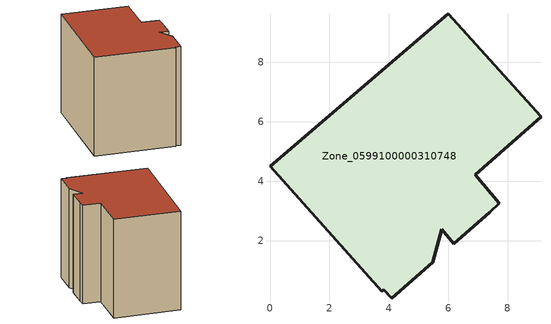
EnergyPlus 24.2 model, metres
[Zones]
Zone_0599100000310748
 floor ground (C_G): 7.39,2.95 6.18,1.9 5.79,2.39 5.48,1.28 4.09,0.05 3.83,0.34 3.77,0.3 0,4.51 6,9.64 9.12,6.17 6.9,4.21 7.72,3.26 z0
 wall outside (C_F): 7.39,2.95 7.72,3.26 6.9,4.21 9.12,6.17 6,9.64 0,4.51 3.77,0.3 3.83,0.34 4.09,0.05 5.48,1.28 5.79,2.39 6.18,1.9 7.39,2.95 z0:7.07
 roof outside (C_R): 6.18,1.9 7.39,2.95 7.72,3.26 6.9,4.21 9.12,6.17 6,9.64 0,4.51 3.77,0.3 3.83,0.34 4.09,0.05 5.48,1.28 5.79,2.39 z7.07
[BUILDING]
Pand.0599100000310748: North Axis=0; Terrain=City; Loads Convergence Tolerance Value=0.04; Temperature Convergence Tolerance Value=0.4; Solar Distribution=FullExterior; Maximum Number of Warmup Days=25; Minimum Number of Warmup Days=1
[Site:Location]
Rotterdam.The.Hague.AP_ZH_NLD Design_Conditions: Latitude=51.96; Longitude=4.45; Time Zone=1; Elevation=-4.5
[SITE:GROUNDTEMPERATURE:BUILDINGSURFACE]
18, 18, 18, 18, 18, 18, 18, 18, 18, 18, 18, 18
[MATERIAL] Thermal Absorptance=0.9; Solar Absorptance=0.7; Visible Absorptance=0.7
Name | Roughness | Thickness | Conductivity | Density | Specific Heat
G.TC.1946 | MediumSmooth | 0.15 | 1 | 540 | 1210
F.TC.1946 | Rough | 0.3 | 0.857143 | 1920 | 840
R.TC.1946 | MediumRough | 0.2 | 0.909091 | 1500 | 1000
[CONSTRUCTION]
C_G: G.TC.1946
C_F: F.TC.1946
C_R: R.TC.1946
[ZONE]
Zone_0599100000310748: Type=1; Multiplier=1; Ceiling Height=Autocalculate; Volume=Autocalculate; Floor Area=autocalculate; Part of Total Floor Area=Yes
[ZONEINFILTRATION:DESIGNFLOWRATE]
Infil_Zone_0599100000310748: Zone or ZoneList or Space or SpaceList=Zone_0599100000310748; Schedule=AlwaysOn; Design Flow Rate Calculation Method=Flow/Area; Flow Rate per Floor Area=0.003; Constant Term Coefficient=1; Temperature Term Coefficient=0; Velocity Term Coefficient=0; Velocity Squared Term Coefficient=0
[HVACTEMPLATE:ZONE:IDEALLOADSAIRSYSTEM]
Zone_0599100000310748: Maximum Heating Supply Air Temperature=50; Minimum Cooling Supply Air Temperature=13; Maximum Heating Supply Air Humidity Ratio=0.0156; Minimum Cooling Supply Air Humidity Ratio=0.0077; Heating Limit=NoLimit; Cooling Limit=NoLimit; Dehumidification Control Type=ConstantSensibleHeatRatio; Cooling Sensible Heat Ratio=0.7; Dehumidification Setpoint=60; Humidification Control Type=None; Humidification Setpoint=30; Outdoor Air Method=None; Outdoor Air Flow Rate per Person=0.00944; Outdoor Air Flow Rate per Zone Floor Area=0; Outdoor Air Flow Rate per Zone=0; Demand Controlled Ventilation Type=None; Outdoor Air Economizer Type=NoEconomizer; Heat Recovery Type=None; Sensible Heat Recovery Effectiveness=0.7; Latent Heat Recovery Effectiveness=0.65
[ZONECONTROL:THERMOSTAT]
ThermostatControl_Zone_0599100000310748: Zone or ZoneList=Zone_0599100000310748; Control Type Schedule=DualSetpointControlType; Control 1=Thermostat_Zone_0599100000310748; Temperature Difference Between Cutout And Setpoint=0
[THERMOSTATSETPOINT:DUALSETPOINT]
Thermostat_Zone_0599100000310748: Heating Setpoint Temperature Schedule=HeatingSetpoint_Zone_0599100000310748; Cooling Setpoint Temperature Schedule=CoolingSetpoint_Zone_0599100000310748
[SCHEDULE:COMPACT]
HeatingSetpoint_Zone_0599100000310748: Through: 12/31, For: AllDays, Until: 24:00, 21
CoolingSetpoint_Zone_0599100000310748: Through: 12/31, For: AllDays, Until: 24:00, 24
DualSetpointControlType: Through: 12/31, For: AllDays, Until: 24:00, 4
AlwaysOn: Through: 12/31, For: AllDays, Until: 24:00, 1
